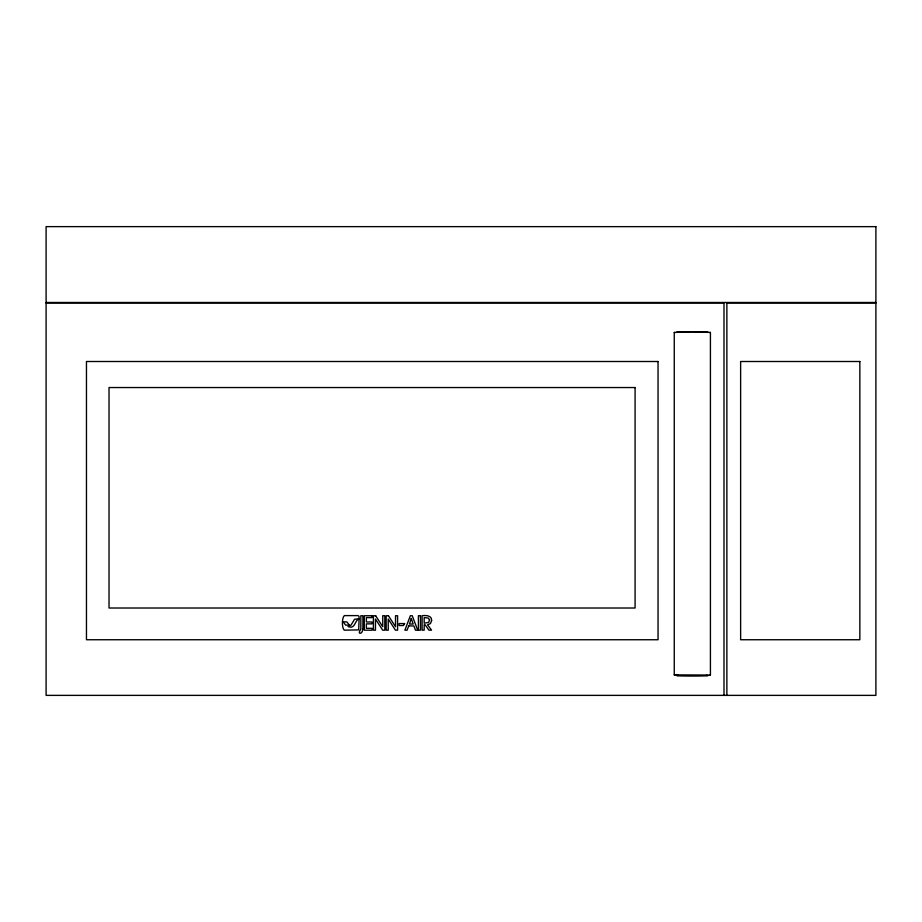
<?xml version="1.0" encoding="UTF-8"?>
<svg xmlns="http://www.w3.org/2000/svg" width="922" height="922" viewBox="0 0 922 922"><rect width="100%" height="100%" fill="white"/><g stroke="black" fill="none" stroke-linecap="round" stroke-linejoin="round"><path stroke-width="1.38" d="M674.259 332.45L692.341 331.828L710.424 332.45L710.424 674.881L709.813 675.042L674.259 674.881L674.259 332.45L674.881 332.6M709.813 332.6L710.424 332.45M674.259 674.881L676.679 674.57M348.355 626.499L351.005 625.139L354.578 619.215L359.096 618.846L358.992 616.276L358.047 615.608L344.344 615.608C341.832 617.556 341.716 628.366 344.332 630.175L358.704 629.899L359.096 618.846C354.405 620.46 355.385 629.668 348.147 626.511M705.941 331.932L707.658 331.713L677.025 331.713L678.753 331.932M678.454 675.388C667.136 676.275 717.547 676.275 706.229 675.388M46.1 302.485L875.9 302.485M46.1 303.038L724.001 303.038L724.001 695.372M875.9 303.038L726.87 303.038L726.87 695.372M709.813 674.72L710.424 674.881M429.537 619.861L428.684 622.408L424.178 623.191L424.178 617.602L428.304 618.051L429.537 619.861M362.899 629.115C362.404 634.843 356.653 634.532 360.836 629.23L360.836 615.746L362.899 615.746L362.899 629.115M431.623 620.46L430.459 623.583L427.554 624.77L431.542 630.164L428.949 630.164L425.111 624.77L424.178 624.77L424.178 630.164L422.115 630.164L422.103 615.723C425.618 615.181 432.026 615.377 431.623 620.46M411.281 618.478L409.437 624.044L413.16 624.044L411.281 618.478M408.7 625.923L407.098 630.175L404.885 630.175L410.348 615.735L412.238 615.723L417.712 630.175L415.476 630.175L413.874 625.923L408.7 625.923M404.585 623.572L403.387 625.542L399.122 625.542L399.122 623.572L404.585 623.572M349.392 625.197L345.6 625.093L343.272 621.889L346.868 621.889L349.392 625.197M875.9 226.651L46.1 226.628L46.1 695.372L875.9 695.372L875.9 226.628M658.043 361.505L86.461 361.505L86.461 639.741L658.043 639.741L658.043 361.505M859.846 361.505L740.631 361.505L740.631 639.741L859.846 639.741L859.846 361.505M635.085 387.54L109.026 387.54L109.026 608.013L635.085 608.013L635.085 387.54M372.027 615.746L364.282 615.746L364.294 630.187L372.039 630.187L372.039 628.308L366.357 628.308L366.357 623.86L372.039 623.86L372.027 621.981L366.357 621.981L366.357 617.625L372.027 617.625L372.027 615.746M375.657 615.746L373.398 615.746L373.398 630.187L375.461 630.187L375.461 619.031L382.676 630.187L384.82 630.187L384.808 615.735L382.745 615.735L382.745 626.73L375.657 615.746M388.427 615.735L386.168 615.735L386.18 630.187L388.243 630.175L388.231 619.019L395.446 630.175L397.589 630.175L397.589 615.735L395.515 615.735L395.526 626.73L388.427 615.735M420.467 615.723L418.404 615.723L418.404 630.175L420.478 630.175L420.467 615.723"/></g></svg>
